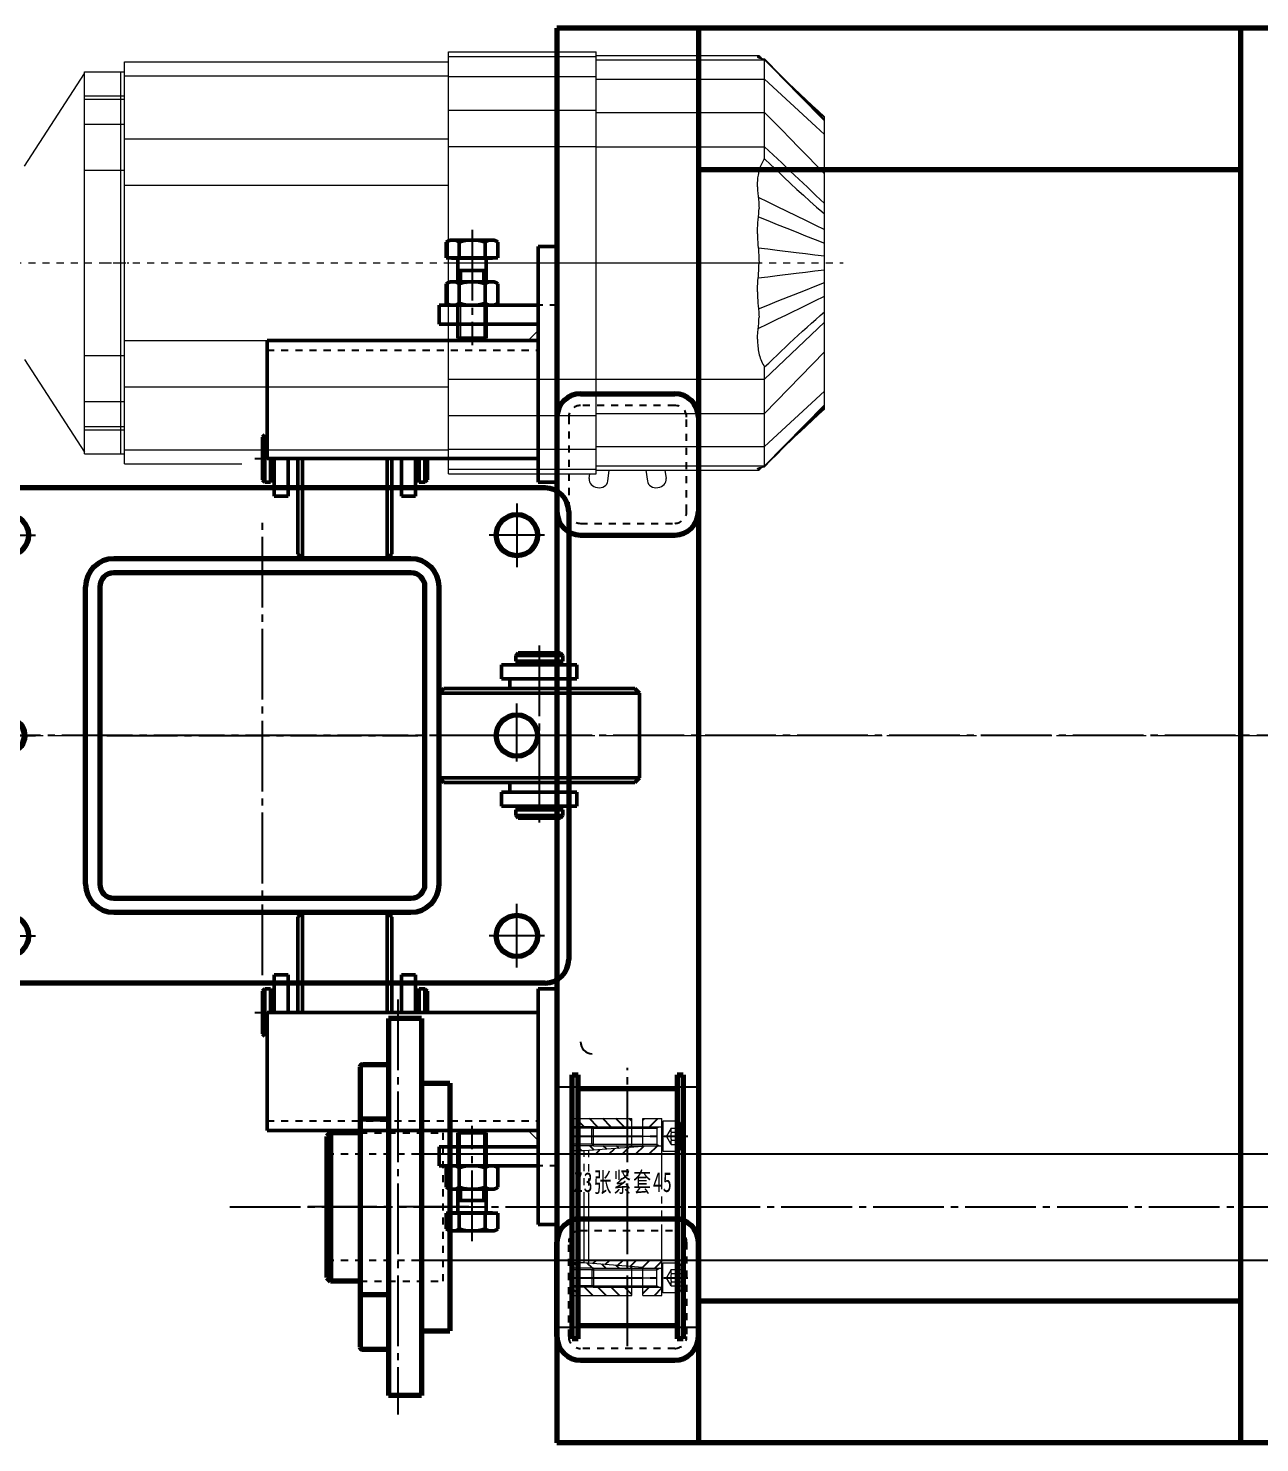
# Model space of a CAD drawing. Header units: millimetres. Extents: x 12881 to 26448, y 40 to 11902.
# Drawn here: x 16660 to 17182, y 7841 to 8441 of the extents above; entities that cross this region are included whole.
import ezdxf

# ---------------------------------------------------------------- set-up
doc = ezdxf.new("R2010")
doc.units = ezdxf.units.MM
for name, pattern in [('EB_DASH', [6, 3, -3]), ('EB_DASHDOT', [39, 30, -3, 3, -3]), ('EB_DASHDOTDOT', [45, 30, -3, 3, -3, 3, -3]), ('点画线', [18, 12, -2, 2, -2])]:
    doc.linetypes.add(name, pattern=pattern)
doc.layers.get('0').update_dxf_attribs({"lineweight": 35})
for name, color, linetype, lineweight in [('9双点划线层', 6, 'EB_DASHDOTDOT', 0), ('CAXA0', 7, 'Continuous', 70), ('CAXA1', 1, 'EB_DASHDOT', 25), ('CAXA2', 6, 'EB_DASH', 25), ('CAXA3', 7, 'Continuous', 25), ('CAXA4', 3, 'Continuous', 25), ('CAXA7', 30, 'EB_DASHDOTDOT', 25), ('中心线层', 1, '点画线', 18)]:
    doc.layers.add(name, color=color, linetype=linetype, lineweight=lineweight)
doc.styles.add('标准', font='', dxfattribs={"width": 0.667})
doc.styles.get('标准').set_extended_font_data('宋体')

# ---------------------------------------------------------------- blocks, each defined once
blk = doc.blocks.new('CAXBLOCK7046_1')
at = {"layer": '9双点划线层', "linetype": 'Continuous', "lineweight": 50}
for p, q in [((-6, 120), (10, 120)), ((-6, 120), (-6, 114)), ((0, 124), (1, 125)), ((0, 121.55), (0, 124)), ((0, 124), (11.5, 124)), ((0, 121.55), (10, 121.55)), ((0, 120.25), (10, 120.25)), ((0, 120.25), (0, 120)), ((0.55, 120.25), (0.55, 121.55)), ((1, 125), (11.5, 125)), ((20, 121.55), (10, 121.55)), ((20, 120.25), (10, 120.25)), ((26, 120), (10, 120)), ((11.5, 125), (19, 125)), ((11.5, 124), (20, 124)), ((19, 125), (20, 124)), ((19.45, 120.25), (19.45, 121.55)), ((20, 121.55), (20, 124)), ((20, 120.25), (20, 120)), ((26, 120), (26, 114)), ((-6, 114), (10, 114)), ((-2.5, 110), (-2.5, 114)), ((26, 114), (10, 114)), ((22.5, 110), (22.5, 114)), ((-32.5, 108), (-30.5, 110)), ((-32.5, 72), (-32.5, 108)), ((-32.5, 108), (10, 108)), ((10, 110), (-30.5, 110)), ((10, 110), (50.5, 110)), ((52.5, 108), (10, 108)), ((52.5, 108), (50.5, 110)), ((52.5, 72), (52.5, 108)), ((-30.5, 70), (-32.5, 72)), ((-32.5, 72), (10, 72)), ((52.5, 72), (10, 72)), ((50.5, 70), (52.5, 72)), ((10, 70), (-30.5, 70)), ((-6, 66), (10, 66)), ((-6, 60), (-6, 66)), ((-2.5, 70), (-2.5, 66)), ((10, 70), (50.5, 70)), ((26, 66), (10, 66)), ((22.5, 70), (22.5, 66)), ((26, 60), (26, 66)), ((-6, 60), (10, 60)), ((0, 59.75), (0, 60)), ((26, 60), (10, 60)), ((20, 59.75), (20, 60)), ((0, 59.75), (10, 59.75)), ((0, 58.45), (10, 58.45)), ((0, 58.45), (0, 56)), ((0, 56), (10, 56)), ((0, 56), (1, 55)), ((0.55, 59.75), (0.55, 58.45)), ((1, 55), (10, 55)), ((20, 59.75), (10, 59.75)), ((20, 58.45), (10, 58.45)), ((20, 56), (10, 56)), ((19, 55), (10, 55)), ((20, 56), (19, 55)), ((19.45, 59.75), (19.45, 58.45)), ((20, 58.45), (20, 56))]:
    blk.add_line(p, q, dxfattribs=at)
at = {"layer": 'CAXA1'}
blk.add_line((10, 128.16), (10, 51.25), dxfattribs=at)
blk = doc.blocks.new('CAXBLOCK7048_1')
at = {"layer": 'CAXA0'}
blk.add_circle((0, 0), 6.92, dxfattribs=at)
at = {"layer": 'CAXA1', "linetype": 'EB_DASHDOT', "lineweight": 25}
for p, q in [((0, -11), (0, 11)), ((-11, 0), (11, 0))]:
    blk.add_line(p, q, dxfattribs=at)
at = {"layer": 'CAXA3'}
blk.add_arc((0, 0), 8, 270, 190, dxfattribs=at)
blk = doc.blocks.new('CAXBLOCK7047_1')
at = {"layer": 'CAXA0'}
for p, q in [((120, 105), (-145, 105)), ((-145, -105), (-145, 105)), ((-135, 105), (-135, -105)), ((130, 95), (130, 30)), ((63, 75), (-63, 75)), ((63, 69), (-63, 69)), ((-75, -63), (-75, 63)), ((-69, 63), (-69, -63)), ((69, -63), (69, 63)), ((75, -63), (75, 63)), ((130, 30), (130, -30)), ((130, -30), (130, -95)), ((-63, -69), (63, -69)), ((-63, -75), (63, -75)), ((120, -105), (-145, -105))]:
    blk.add_line(p, q, dxfattribs=at)
for centre in [(-108, 85), (108, 85), (108, 0), (-108, -85), (108, -85)]:
    blk.add_circle(centre, 8.75, dxfattribs=at)
for centre, radius, start, end in [((120, 95), 10, 0, 90), ((-63, 63), 12, 90, 180), ((63, 63), 12, 0, 90), ((-63, 63), 6, 90, 180), ((63, 63), 6, 360, 90), ((-63, -63), 12, 180, 270), ((-63, -63), 6, 180, 270), ((63, -63), 12, 270, 360), ((63, -63), 6, 270, 0), ((120, -95), 10, 270, 0)]:
    blk.add_arc(centre, radius, start, end, dxfattribs=at)
at = {"layer": 'CAXA1'}
for p, q in [((-108, 98.39), (-108, 71.37)), ((108, 98.39), (108, 71.37)), ((-108, -8.53), (-108, 13.63)), ((108, -8.53), (108, 13.63)), ((-108, -98.39), (-108, -71.37)), ((108, -98.39), (108, -71.37))]:
    blk.add_line(p, q, dxfattribs=at)
at = {"layer": 'CAXA1', "linetype": 'EB_DASHDOT', "lineweight": 25}
for p, q in [((0, -101.72), (0, 91.53)), ((-119.75, 85), (-96.25, 85)), ((119.75, 85), (96.25, 85)), ((-145, 38.52), (-145, 74.52)), ((-108, -11), (-108, 11)), ((108, -11), (108, 11)), ((-119.75, 0), (-96.25, 0)), ((119.75, 0), (96.25, 0)), ((-66, 0), (66, 0)), ((-119.75, -85), (-96.25, -85)), ((119.75, -85), (96.25, -85))]:
    blk.add_line(p, q, dxfattribs=at)
at = {"layer": 'CAXA4'}
blk.add_blockref('CAXBLOCK7048_1', (-108, 0), dxfattribs=at)
blk = doc.blocks.new('CAXBLOCK7053_1')
at = {"layer": 'CAXA0'}
for p, q in [((10, 80), (-4, 80)), ((-4, 80), (-4, -80)), ((10, 80), (10, -80)), ((-15, 60.375), (-4, 60.375)), ((-16, 59.375), (-16, -59.375)), ((10, 52.5), (22, 52.5)), ((22, 52.5), (22, -52.5)), ((-4, 37.275), (-16, 37.275)), ((-28.625, 31.5), (-30.2, 29.925)), ((-16, 31.5), (-28.625, 31.5)), ((-28.625, 31.5), (-28.625, -31.5)), ((-30.2, 29.925), (-30.2, -29.925)), ((-30.2, -29.925), (-28.625, -31.5)), ((-16, -31.5), (-28.625, -31.5)), ((-4, -37.275), (-16, -37.275)), ((10, -52.5), (22, -52.5)), ((-15, -60.375), (-4, -60.375)), ((10, -80), (-4, -80))]:
    blk.add_line(p, q, dxfattribs=at)
for centre, start, end in [((-15, 59.375), 90, 180), ((-15, -59.375), 180, 270)]:
    blk.add_arc(centre, 1, start, end, dxfattribs=at)
at = {"layer": 'CAXA1'}
for p, q in [((0, 88), (0, -88)), ((30, 0), (-38.2, 0))]:
    blk.add_line(p, q, dxfattribs=at)
at = {"layer": 'CAXA2'}
for p, q in [((-16, 31.5), (19, 31.5)), ((19, 31.5), (19, -31.5)), ((-30.2, 22.5), (19, 22.5)), ((-30.2, -22.5), (19, -22.5)), ((-16, -31.5), (19, -31.5))]:
    blk.add_line(p, q, dxfattribs=at)
blk = doc.blocks.new('CAXBLOCK7056_1')
at = {"layer": 'CAXA0'}
for p, q in [((-23.5, -56), (-23.5, 56)), ((-23.5, 56), (-21, 56)), ((-21, -56), (-21, 56)), ((21, 56), (21, -56)), ((21, 56), (23.5, 56)), ((23.5, 56), (23.5, -56)), ((-21, 50.24), (21, 50.24)), ((-21, -50.25), (21, -50.25)), ((-21, -56), (-23.5, -56)), ((23.5, -56), (21, -56))]:
    blk.add_line(p, q, dxfattribs=at)
at = {"layer": 'CAXA1', "linetype": 'EB_DASHDOT', "lineweight": 25}
for p, q in [((0, -59), (0, 59)), ((-29.71, 50.93), (30.32, 50.93)), ((-46.36, 0), (51.3, 0)), ((-29.71, -50.93), (30.32, -50.93))]:
    blk.add_line(p, q, dxfattribs=at)
blk = doc.blocks.new('CAXBLOCK7055_1')
at = {"layer": 'CAXA0'}
blk.add_blockref('CAXBLOCK7056_1', (0, 59), dxfattribs=at)
blk = doc.blocks.new('CAXBLOCK7054_1')
at = {"layer": 'CAXA0'}
blk.add_blockref('CAXBLOCK7055_1', (-51.3, -59), dxfattribs=at)
blk = doc.blocks.new('CAXBLOCK7059_1')
at = {"layer": '9双点划线层'}
for p, q in [((0, 6.36), (0, -6.37)), ((6.37, 6.36), (0, 6.36)), ((-33, 0), (10.64, 0)), ((-30, 3.4), (-29.4, 4)), ((-30, -3.4), (-30, 3.4)), ((-30, 3.4), (-2.5, 3.4)), ((-29.4, -4), (-29.4, 4)), ((-29.4, 4), (0, 4)), ((-2.5, 3.4), (-1.46, 4)), ((-2.5, 4), (-2.5, -4)), ((3.64, 3.46), (1.64, 0)), ((3.64, 3.46), (7.64, 3.46)), ((3.64, 1.73), (7.64, 1.73)), ((7.64, -5.09), (7.64, 5.09)), ((-30, -3.4), (-29.4, -4)), ((-30, -3.4), (-2.5, -3.4)), ((-29.4, -4), (0, -4)), ((-2.5, -3.4), (-1.46, -4)), ((3.64, -3.46), (1.64, 0)), ((3.64, -1.73), (7.64, -1.73)), ((3.64, -3.46), (7.64, -3.46)), ((0, -6.37), (6.37, -6.37))]:
    blk.add_line(p, q, dxfattribs=at)
for centre, radius, start, end in [((6.37, 5.09), 1.27, 0, 90), ((10.22, 0), 6.8, 165.25287, 194.74713), ((5.37, 2.6), 1.94, 153.43495, 206.56505), ((5.37, -2.6), 1.94, 153.43495, 206.56505), ((6.37, -5.09), 1.27, 270, 0)]:
    blk.add_arc(centre, radius, start, end, dxfattribs=at)
blk = doc.blocks.new('CAXBLOCK7060_1')
at = {"layer": '9双点划线层'}
for p, q in [((0, -6.36), (0, 6.36)), ((0, 6.36), (6.37, 6.36)), ((-33, 0), (10.64, 0)), ((-30, 3.4), (-29.4, 4)), ((-30, 3.4), (-30, -3.4)), ((-30, 3.4), (-2.5, 3.4)), ((-29.4, 4), (-29.4, -4)), ((-29.4, 4), (0, 4)), ((-2.5, 3.4), (-1.46, 4)), ((-2.5, -4), (-2.5, 4)), ((3.64, 3.46), (1.64, 0)), ((3.64, -3.46), (1.64, 0)), ((3.64, 3.46), (7.64, 3.46)), ((3.64, 1.73), (7.64, 1.73)), ((7.64, 5.09), (7.64, -5.09)), ((-30, -3.4), (-29.4, -4)), ((-30, -3.4), (-2.5, -3.4)), ((-29.4, -4), (0, -4)), ((-2.5, -3.4), (-1.46, -4)), ((3.64, -1.73), (7.64, -1.73)), ((3.64, -3.46), (7.64, -3.46)), ((6.37, -6.36), (0, -6.36))]:
    blk.add_line(p, q, dxfattribs=at)
for centre, radius, start, end in [((6.37, 5.09), 1.27, 0, 90), ((10.22, 0), 6.8, 165.25287, 194.74713), ((5.37, 2.6), 1.94, 153.43495, 206.56505), ((5.37, -2.6), 1.94, 153.43495, 206.56505), ((6.37, -5.09), 1.27, 270, 360)]:
    blk.add_arc(centre, radius, start, end, dxfattribs=at)
blk = doc.blocks.new('CAXBLOCK7061_1')
at = {"color": 0, "linetype": 'Continuous', "lineweight": 25}
for p, q in [((475467.36, 45098.99), (475463.86, 45102.49)), ((475473.02, 45098.99), (475469.52, 45102.49)), ((475478.68, 45098.99), (475475.18, 45102.49)), ((475484.33, 45098.99), (475480.83, 45102.49)), ((475487.58, 45101.4), (475486.49, 45102.49)), ((475466.3, 45088.74), (475464.05, 45090.99)), ((475471.63, 45089.07), (475469.71, 45090.99)), ((475476.89, 45089.46), (475475.36, 45090.99)), ((475482.15, 45089.86), (475481.02, 45090.99)), ((475487.41, 45090.25), (475486.68, 45090.99)), ((475465.14, 45038.99), (475462.89, 45041.24)), ((475470.8, 45038.99), (475468.65, 45041.14)), ((475476.45, 45038.99), (475474.77, 45040.68)), ((475482.11, 45038.99), (475480.88, 45040.22)), ((475487.58, 45039.17), (475487, 45039.76)), ((475465.32, 45027.49), (475462.28, 45030.53)), ((475470.98, 45027.49), (475467.48, 45030.99)), ((475476.64, 45027.49), (475473.14, 45030.99)), ((475482.3, 45027.49), (475478.8, 45030.99)), ((475487.58, 45027.86), (475484.45, 45030.99))]:
    blk.add_line(p, q, dxfattribs=at)
blk = doc.blocks.new('CAXBLOCK7062_1')
at = {"color": 0, "linetype": 'Continuous', "lineweight": 25}
for p, q in [((475492.28, 45101.84), (475492.93, 45102.49)), ((475495.09, 45098.99), (475498.59, 45102.49)), ((475483.59, 45087.49), (475486.27, 45090.17)), ((475489.25, 45087.49), (475492.75, 45090.99)), ((475494.9, 45087.49), (475498.4, 45090.99)), ((475472.28, 45087.49), (475474.03, 45089.25)), ((475477.93, 45087.49), (475480.15, 45089.71)), ((475471, 45040.96), (475472.53, 45042.49)), ((475476.26, 45040.57), (475478.19, 45042.49)), ((475481.52, 45040.17), (475483.84, 45042.49)), ((475486.79, 45039.78), (475489.5, 45042.49)), ((475492.05, 45039.38), (475495.16, 45042.49)), ((475497.32, 45038.99), (475500.28, 45041.96)), ((475492.28, 45028.3), (475494.97, 45030.99)), ((475497.13, 45027.49), (475500.28, 45030.65))]:
    blk.add_line(p, q, dxfattribs=at)
blk = doc.blocks.new('CAXBLOCK7063_1')
at = {"layer": 'CAXA4', "linetype": 'Continuous', "lineweight": 25, "insert": (31.95, 5.27), "char_height": 8.3956, "width": 136.0435, "attachment_point": 1, "line_spacing_factor": 1.15057, "style": '标准'}
blk.add_mtext('\\T1.1;Z3张紧套45', dxfattribs=at)
blk = doc.blocks.new('CAXBLOCK7058_1')
at = {"layer": '9双点划线层'}
for p, q in [((-16.5, 35.5), (8.8, 35.5)), ((-16.5, -39.5), (-16.5, 35.5)), ((-16.5, -39), (-16.5, 35)), ((-7.54, 32), (-16.5, 32)), ((-7.54, 31.4), (-16.5, 31.4)), ((8.8, 23.28), (8.8, 35.5)), ((13.5, 23.63), (13.5, 35.5)), ((13.5, 35.5), (21.5, 35.5)), ((21.5, -39.5), (21.5, 35.5)), ((-7.54, 24.6), (-16.5, 24.6)), ((-7.54, 24), (-16.5, 24)), ((-11.5, 21.75), (-16.5, 21.75)), ((13.5, 23.63), (-11.5, 21.75)), ((-11.5, -25.75), (-11.5, 21.75)), ((-9.5, -25.9), (-9.5, 21.9)), ((-9.5, 20.5), (21.5, 20.5)), ((-11.5, -25.75), (-16.5, -25.75)), ((-7.54, -28), (-16.5, -28)), ((-7.54, -28.6), (-16.5, -28.6)), ((13.5, -27.63), (-11.5, -25.75)), ((-9.5, -24.5), (21.5, -24.5)), ((8.8, -39.5), (8.8, -27.28)), ((13.5, -39.5), (13.5, -27.63)), ((-7.54, -35.4), (-16.5, -35.4)), ((-7.54, -36), (-16.5, -36)), ((-16.5, -39.5), (8.8, -39.5)), ((13.5, -39.5), (21.5, -39.5))]:
    blk.add_line(p, q, dxfattribs=at)
at = {"layer": '9双点划线层', "linetype": 'EB_DASHDOT', "lineweight": 25}
for p, q in [((-16.5, 28), (32.5, 28)), ((-25.58, -2), (27.3, -2)), ((-16.5, -32), (32.5, -32))]:
    blk.add_line(p, q, dxfattribs=at)
at = {"layer": '9双点划线层', "linetype": 'Continuous', "lineweight": 25}
for name in ['CAXBLOCK7061_1', 'CAXBLOCK7062_1']:
    blk.add_blockref(name, (-475478.78, -45066.99), dxfattribs=at)
at = {"layer": '9双点划线层'}
for name, p in [('CAXBLOCK7059_1', (21.86, 28)), ('CAXBLOCK7060_1', (21.86, -32))]:
    blk.add_blockref(name, p, dxfattribs=at)
at = {"layer": 'CAXA3'}
blk.add_blockref('CAXBLOCK7063_1', (-47.82, 7.48), dxfattribs=at)
blk = doc.blocks.new('CAXBLOCK7057_1')
at = {"layer": '9双点划线层'}
blk.add_blockref('CAXBLOCK7058_1', (16.5, 2), dxfattribs=at)
blk = doc.blocks.new('CAXBLOCK7052_1')
at = {"layer": 'CAXA1', "linetype": 'EB_DASHDOT', "lineweight": 25}
blk.add_line((-1077.5, 0), (421.3, 0), dxfattribs=at)
at = {"layer": 'CAXA3'}
for p, q in [((-996.36, 22.5), (362.15, 22.5)), ((-996.36, -22.5), (362.15, -22.5))]:
    blk.add_line(p, q, dxfattribs=at)
for name, p in [('CAXBLOCK7053_1', (-1006.16, 0)), ('CAXBLOCK7054_1', (-857.4, 0)), ('CAXBLOCK7057_1', (-932.2, 0))]:
    blk.add_blockref(name, p, dxfattribs=at)
blk = doc.blocks.new('CAXBLOCK7051_1')
at = {"layer": 'CAXA3'}
blk.add_blockref('CAXBLOCK7052_1', (265.6, -11.72), dxfattribs=at)
blk = doc.blocks.new('CAXBLOCK7076_1')
at = {"layer": 'CAXA0'}
for p, q in [((-64.33, 10.84), (-24.33, 10.84)), ((-74.33, -39.16), (-74.33, 0.84)), ((-14.33, -39.16), (-14.33, 0.84)), ((-64.33, -49.16), (-24.33, -49.16))]:
    blk.add_line(p, q, dxfattribs=at)
for centre, start, end in [((-64.33, 0.84), 90, 180), ((-24.33, 0.84), 0, 90), ((-64.33, -39.16), 180, 270), ((-24.33, -39.16), 270, 360)]:
    blk.add_arc(centre, 10, start, end, dxfattribs=at)
at = {"layer": 'CAXA2'}
for p, q in [((-69.33, -39.16), (-69.33, 0.84)), ((-64.33, 5.84), (-24.33, 5.84)), ((-19.33, 0.84), (-19.33, -39.16)), ((-24.33, -44.16), (-64.33, -44.16))]:
    blk.add_line(p, q, dxfattribs=at)
for centre, start, end in [((-64.33, 0.84), 90, 180), ((-24.33, 0.84), 0, 90), ((-64.33, -39.16), 180, 270), ((-24.33, -39.16), 270, 0)]:
    blk.add_arc(centre, 5, start, end, dxfattribs=at)
blk = doc.blocks.new('CAXBLOCK7077_1')
at = {"layer": 'CAXA0'}
for p, q in [((-64.33, 49.16), (-24.33, 49.16)), ((-74.33, 39.16), (-74.33, -0.84)), ((-14.33, 39.16), (-14.33, -0.84)), ((-64.33, -10.84), (-24.33, -10.84))]:
    blk.add_line(p, q, dxfattribs=at)
for centre, start, end in [((-64.33, 39.16), 90, 180), ((-24.33, 39.16), 0, 90), ((-64.33, -0.84), 180, 270), ((-24.33, -0.84), 270, 360)]:
    blk.add_arc(centre, 10, start, end, dxfattribs=at)
at = {"layer": 'CAXA2'}
for p, q in [((-24.33, 44.16), (-64.33, 44.16)), ((-69.33, 39.16), (-69.33, -0.84)), ((-19.33, -0.84), (-19.33, 39.16)), ((-64.33, -5.84), (-24.33, -5.84))]:
    blk.add_line(p, q, dxfattribs=at)
for centre, start, end in [((-64.33, 39.16), 90, 180), ((-24.33, 39.16), 0, 90), ((-64.33, -0.84), 180, 270), ((-24.33, -0.84), 270, 0)]:
    blk.add_arc(centre, 5, start, end, dxfattribs=at)
blk = doc.blocks.new('CAXBLOCK7078_1')
at = {"layer": '9双点划线层', "linetype": 'Continuous', "lineweight": 50}
for p, q in [((-45.49, 102.65), (-46.97, 101.79)), ((-26.51, 102.65), (-45.49, 102.65)), ((-26.51, 102.65), (-25.03, 101.79)), ((-46.97, 101.79), (-46.97, 95.15)), ((-41.48, 101.79), (-41.48, 95.15)), ((-30.52, 101.79), (-30.52, 95.15)), ((-25.03, 101.79), (-25.03, 95.15)), ((-8, 100), (-8, 0)), ((0, 100), (-8, 100)), ((0, 0), (0, 100)), ((0, 100), (0, 0)), ((-25.03, 95.15), (-46.97, 95.15)), ((-44.85, 95.15), (-44.7, 95)), ((-44.7, 95), (-27.3, 95)), ((-42.02, 91.29), (-42.02, 84.65)), ((-42, 94.4), (-42, 85)), ((-30, 94.4), (-30, 85)), ((-27.15, 95.15), (-27.3, 95)), ((-45.49, 85), (-46.97, 84.14)), ((-46.97, 84.14), (-46.97, 75.86)), ((-26.51, 85), (-45.49, 85)), ((-42, 89.75), (-30, 89.75)), ((-41.48, 84.14), (-41.48, 75.86)), ((-40.93, 89.75), (-40.93, 85)), ((-38.65, 84.65), (-38.8, 84.5)), ((-31.07, 89.75), (-31.07, 85)), ((-30.52, 84.14), (-30.52, 75.86)), ((-26.51, 85), (-25.03, 84.14)), ((-25.03, 84.14), (-25.03, 75.86)), ((0, 80), (0, 0)), ((-8, 75), (-50, 75)), ((-50, 75), (-50, 67)), ((-45.49, 75), (-46.97, 75.86)), ((-26.51, 75), (-45.49, 75)), ((-42, 75), (-42, 61.07)), ((-30, 75), (-30, 61.07)), ((-26.51, 75), (-25.03, 75.86)), ((-8, 67), (-50, 67)), ((-123, 60), (-8, 60)), ((-123, 60), (-123, 10)), ((-42, 61.07), (-40.93, 60)), ((-42, 61.07), (-30, 61.07)), ((-40.93, 60), (-31.07, 60)), ((-30, 61.07), (-31.07, 60)), ((-125, 19), (-124, 20)), ((-125, 11.5), (-125, 19)), ((-124, 11.5), (-124, 20)), ((-125, 1), (-125, 11.5)), ((-124, 0), (-124, 11.5)), ((-123, 10), (-8, 10)), ((-121.55, 0), (-121.55, 10)), ((-120.25, 0), (-120.25, 10)), ((-120, -6), (-120, 10)), ((-114, -6), (-114, 10)), ((-110, 10), (-110, -30.5)), ((-108, -32.5), (-108, 10)), ((-72, -32.5), (-72, 10)), ((-70, 10), (-70, -30.5)), ((-66, -6), (-66, 10)), ((-60, -6), (-60, 10)), ((-59.75, 0), (-59.75, 10)), ((-58.45, 0), (-58.45, 10)), ((-56, 0), (-56, 10)), ((-55, 1), (-55, 10)), ((-124, 0), (-125, 1)), ((-121.55, 0), (-124, 0)), ((-120.25, 0.55), (-121.55, 0.55)), ((-120.25, 0), (-120, 0)), ((-59.75, 0), (-60, 0)), ((-59.75, 0.55), (-58.45, 0.55)), ((-58.45, 0), (-56, 0)), ((-56, 0), (-55, 1)), ((0, 0), (-8, 0)), ((-120, -6), (-114, -6)), ((-110, -2.5), (-114, -2.5)), ((-70, -2.5), (-66, -2.5)), ((-60, -6), (-66, -6)), ((-108, -32.5), (-110, -30.5)), ((-72, -32.5), (-108, -32.5)), ((-70, -30.5), (-72, -32.5))]:
    blk.add_line(p, q, dxfattribs=at)
at = {"layer": '9双点划线层', "color": 7, "linetype": 'Continuous', "lineweight": 0}
for p, q in [((-40.93, 75), (-40.93, 60)), ((-31.07, 75), (-31.07, 60))]:
    blk.add_line(p, q, dxfattribs=at)
at = {"layer": '9双点划线层', "color": 1, "linetype": 'Continuous', "lineweight": 0}
blk.add_line((-12.24, 60), (-8, 64.24), dxfattribs=at)
at = {"layer": '9双点划线层', "linetype": 'Continuous', "lineweight": 50}
for centre, radius, start, end in [((-44.23, 97.83), 4.82, 55.33011, 124.66989), ((-36, 84.65), 18, 72.25912, 107.74088), ((-27.77, 97.83), 4.82, 55.33011, 124.66989), ((-42.6, 94.4), 0.6, 0, 90), ((-29.4, 94.4), 0.6, 90, 180), ((-44.23, 80.18), 4.82, 55.33011, 124.66989), ((-36, 67), 18, 72.25913, 107.74088), ((-27.77, 80.18), 4.82, 55.33011, 124.66989), ((-44.23, 79.82), 4.82, 235.33011, 304.66989), ((-36, 93), 18, 252.25912, 287.74088), ((-27.77, 79.82), 4.82, 235.33011, 304.66989)]:
    blk.add_arc(centre, radius, start, end, dxfattribs=at)
at = {"layer": 'CAXA1', "linetype": 'EB_DASHDOT', "lineweight": 25}
blk.add_line((-36, 106.98), (-36, 58.07), dxfattribs=at)
at = {"layer": 'CAXA1'}
blk.add_line((-128.16, 10), (-51.25, 10), dxfattribs=at)
at = {"layer": 'CAXA2'}
for p, q in [((0, 75), (-8, 75)), ((-123, 56), (-8, 56))]:
    blk.add_line(p, q, dxfattribs=at)
blk = doc.blocks.new('CAXBLOCK7079_1')
at = {"layer": '9双点划线层', "linetype": 'Continuous', "lineweight": 50}
for p, q in [((-108, 32.5), (-110, 30.5)), ((-110, -10), (-110, 30.5)), ((-72, 32.5), (-108, 32.5)), ((-108, 32.5), (-108, -10)), ((-70, 30.5), (-72, 32.5)), ((-72, 32.5), (-72, -10)), ((-70, -10), (-70, 30.5)), ((-120, 6), (-120, -10)), ((-120, 6), (-114, 6)), ((-114, 6), (-114, -10)), ((-110, 2.5), (-114, 2.5)), ((-70, 2.5), (-66, 2.5)), ((-66, 6), (-66, -10)), ((-60, 6), (-66, 6)), ((-60, 6), (-60, -10)), ((-8, -100), (-8, 0)), ((0, 0), (-8, 0)), ((0, 0), (0, -100)), ((0, -100), (0, 0)), ((0, -80), (0, 0)), ((-124, 0), (-125, -1)), ((-125, -1), (-125, -11.5)), ((-121.55, 0), (-124, 0)), ((-124, 0), (-124, -11.5)), ((-121.55, 0), (-121.55, -10)), ((-120.25, -0.55), (-121.55, -0.55)), ((-120.25, 0), (-120.25, -10)), ((-120.25, 0), (-120, 0)), ((-59.75, 0), (-60, 0)), ((-59.75, 0), (-59.75, -10)), ((-59.75, -0.55), (-58.45, -0.55)), ((-58.45, 0), (-58.45, -10)), ((-58.45, 0), (-56, 0)), ((-56, 0), (-56, -10)), ((-56, 0), (-55, -1)), ((-55, -1), (-55, -10)), ((-125, -11.5), (-125, -19)), ((-124, -11.5), (-124, -20)), ((-123, -60), (-123, -10)), ((-123, -10), (-8, -10)), ((-125, -19), (-124, -20)), ((-123, -60), (-8, -60)), ((-42, -61.07), (-40.93, -60)), ((-42, -75), (-42, -61.07)), ((-42, -61.07), (-30, -61.07)), ((-40.93, -60), (-31.07, -60)), ((-30, -61.07), (-31.07, -60)), ((-30, -75), (-30, -61.07)), ((-8, -67), (-50, -67)), ((-50, -75), (-50, -67)), ((-8, -75), (-50, -75)), ((-45.49, -75), (-46.97, -75.86)), ((-46.97, -84.14), (-46.97, -75.86)), ((-26.51, -75), (-45.49, -75)), ((-41.48, -84.14), (-41.48, -75.86)), ((-30.52, -84.14), (-30.52, -75.86)), ((-26.51, -75), (-25.03, -75.86)), ((-25.03, -84.14), (-25.03, -75.86)), ((-45.49, -85), (-46.97, -84.14)), ((-26.51, -85), (-45.49, -85)), ((-42.02, -91.29), (-42.02, -84.65)), ((-42, -94.4), (-42, -85)), ((-42, -89.75), (-30, -89.75)), ((-40.93, -89.75), (-40.93, -85)), ((-38.65, -84.65), (-38.8, -84.5)), ((-31.07, -89.75), (-31.07, -85)), ((-30, -94.4), (-30, -85)), ((-26.51, -85), (-25.03, -84.14)), ((-46.97, -101.79), (-46.97, -95.15)), ((-25.03, -95.15), (-46.97, -95.15)), ((-44.85, -95.15), (-44.7, -95)), ((-44.7, -95), (-27.3, -95)), ((-41.48, -101.79), (-41.48, -95.15)), ((-30.52, -101.79), (-30.52, -95.15)), ((-27.15, -95.15), (-27.3, -95)), ((-25.03, -101.79), (-25.03, -95.15)), ((-45.49, -102.65), (-46.97, -101.79)), ((-26.51, -102.65), (-25.03, -101.79)), ((0, -100), (-8, -100)), ((-26.51, -102.65), (-45.49, -102.65))]:
    blk.add_line(p, q, dxfattribs=at)
at = {"layer": '9双点划线层', "color": 7, "linetype": 'Continuous', "lineweight": 0}
for p, q in [((-40.93, -75), (-40.93, -60)), ((-31.07, -75), (-31.07, -60))]:
    blk.add_line(p, q, dxfattribs=at)
at = {"layer": '9双点划线层', "color": 1, "linetype": 'Continuous', "lineweight": 0}
blk.add_line((-12.24, -60), (-8, -64.24), dxfattribs=at)
at = {"layer": '9双点划线层', "linetype": 'Continuous', "lineweight": 50}
for centre, radius, start, end in [((-44.23, -79.82), 4.82, 55.33011, 124.66989), ((-36, -93), 18, 72.25912, 107.74088), ((-27.77, -79.82), 4.82, 55.33011, 124.66989), ((-44.23, -80.18), 4.82, 235.33011, 304.66989), ((-36, -67), 18, 252.25912, 287.74087), ((-27.77, -80.18), 4.82, 235.33011, 304.66989), ((-42.6, -94.4), 0.6, 270, 0), ((-29.4, -94.4), 0.6, 180, 270), ((-44.23, -97.83), 4.82, 235.33011, 304.66989), ((-36, -84.65), 18, 252.25912, 287.74088), ((-27.77, -97.83), 4.82, 235.33011, 304.66989)]:
    blk.add_arc(centre, radius, start, end, dxfattribs=at)
at = {"layer": 'CAXA1'}
blk.add_line((-128.16, -10), (-51.25, -10), dxfattribs=at)
at = {"layer": 'CAXA1', "linetype": 'EB_DASHDOT', "lineweight": 25}
blk.add_line((-36, -106.98), (-36, -58.07), dxfattribs=at)
at = {"layer": 'CAXA2'}
for p, q in [((-123, -56), (-8, -56)), ((0, -75), (-8, -75))]:
    blk.add_line(p, q, dxfattribs=at)
blk = doc.blocks.new('CAXBLOCK7084_1')
at = {"color": 1, "linetype": 'EB_DASH', "lineweight": 0}
for p, q in [((19.7, 180.5), (92.3, 180.5)), ((82.05, 180.5), (234.95, 180.5)), ((220.025, 180.5), (395.475, 180.5))]:
    blk.add_line(p, q, dxfattribs=at)
at = {"layer": '9双点划线层', "color": 7, "linetype": 'Continuous', "lineweight": 0}
for p, q in [((90.5, 95.25), (90.5, 265.75)), ((90.5, 265.75), (228, 265.75)), ((228, 91), (228, 270)), ((228, 270), (290.600006, 270)), ((228, 268.054565), (290.600006, 268.054565)), ((290.600006, 91), (290.600006, 270)), ((290.600006, 268.5), (359.635864, 268.5)), ((290.600006, 266.56041), (362.100006, 266.56041)), ((359.100647, 267.826035), (359.124908, 267.881516)), ((359.100647, 267.826035), (359.111359, 267.768036)), ((359.102081, 268.430267), (359.127228, 268.445709)), ((359.106415, 268.41188), (359.129364, 268.397308)), ((359.111359, 267.768036), (359.158051, 267.707718)), ((359.124908, 267.881516), (359.181915, 267.933563)), ((359.127228, 268.445709), (359.173431, 268.457809)), ((359.129364, 268.397308), (359.164825, 268.383163)), ((359.158051, 267.707718), (359.241547, 267.645355)), ((359.164825, 268.383163), (359.208405, 268.369812)), ((359.173431, 268.457809), (359.231415, 268.46698)), ((359.181915, 267.933563), (359.257843, 267.976685)), ((359.208405, 268.369812), (359.255768, 268.357605)), ((359.231415, 268.46698), (359.291779, 268.473602)), ((359.241547, 267.645355), (359.362885, 267.581009)), ((359.255768, 268.357605), (359.30249, 268.346909)), ((359.257843, 267.976685), (359.342255, 268.012299)), ((359.291779, 268.473602), (359.345215, 268.478119)), ((359.30249, 268.346909), (359.344177, 268.338043)), ((359.341858, 268.012283), (359.409729, 268.038727)), ((359.341888, 268.012283), (359.457153, 267.903503)), ((359.344086, 268.338043), (359.386871, 268.328888)), ((359.345093, 268.478119), (359.400696, 268.482391)), ((359.345154, 268.478104), (359.381836, 268.443527)), ((359.362885, 267.581009), (359.523132, 267.514832)), ((359.381836, 268.443527), (359.418549, 268.408951)), ((359.386871, 268.328888), (359.435486, 268.317184)), ((359.400696, 268.482391), (359.46405, 268.487183)), ((359.409729, 268.038727), (359.486511, 268.072556)), ((359.418549, 268.408951), (359.455261, 268.37439)), ((359.435486, 268.317184), (359.485992, 268.302811)), ((359.455261, 268.37439), (359.491943, 268.339813)), ((359.457153, 267.903503), (359.572418, 267.794739)), ((359.46405, 268.487183), (359.527191, 268.491913)), ((359.485992, 268.302811), (359.534424, 268.285614)), ((359.486511, 268.072556), (359.558289, 268.111984)), ((359.491943, 268.339813), (359.528656, 268.305237)), ((359.523132, 267.514832), (359.723175, 267.447021)), ((359.527191, 268.491913), (359.582184, 268.496017)), ((359.528656, 268.305237), (359.565369, 268.27066)), ((359.534424, 268.285614), (359.576874, 268.265472)), ((359.558289, 268.111984), (359.611145, 268.155258)), ((359.572418, 267.794739), (359.687653, 267.685959)), ((359.576874, 268.265472), (359.609436, 268.242233)), ((359.582184, 268.496017), (359.621033, 268.498901)), ((359.609436, 268.242233), (359.631134, 268.200607)), ((359.609833, 268.241653), (359.793579, 268.069855)), ((359.611145, 268.155258), (359.631134, 268.200607)), ((359.635834, 268.5), (359.878418, 268.273651)), ((359.687653, 267.685959), (359.802917, 267.577194)), ((359.723175, 267.447021), (359.960999, 267.378693)), ((359.793579, 268.069855), (359.977417, 267.897964)), ((359.802917, 267.577194), (359.918152, 267.468414)), ((359.878418, 268.273651), (360.121216, 268.047104)), ((359.918152, 267.468414), (360.033417, 267.35965)), ((359.960999, 267.378693), (360.234497, 267.310654)), ((359.977417, 267.897964), (360.161377, 267.725998)), ((360.121216, 268.047104), (360.364166, 267.820404)), ((360.161377, 267.725998), (360.345367, 267.55397)), ((360.234497, 267.310654), (360.542572, 267.24324)), ((360.345367, 267.55397), (360.529449, 267.381866)), ((360.364166, 267.820404), (360.607239, 267.593597)), ((360.529449, 267.381866), (360.713562, 267.209732)), ((360.542572, 267.24324), (360.884216, 267.176849)), ((360.607239, 267.593597), (360.850403, 267.366699)), ((360.850403, 267.366699), (361.093628, 267.139755)), ((360.884216, 267.176849), (361.258362, 267.111816)), ((361.258362, 267.111816), (361.663971, 267.048492)), ((361.663971, 267.048492), (362.100006, 266.987274)), ((362.100006, 266.987289), (364.339661, 264.724731)), ((362.100006, 224.678253), (362.100006, 266.987289)), ((362.100006, 266.56041), (365.728577, 262.879898)), ((364.339661, 264.724731), (366.768005, 262.272141)), ((48, 221.5), (73.5, 260.75)), ((73.5, 99.5), (73.5, 261.5)), ((73.5, 261.5), (90.5, 261.5)), ((89, 99.5), (89, 261.5)), ((90.5, 259.832626), (228, 259.832626)), ((228, 259.598404), (290.600006, 259.598404)), ((290.600006, 258.438034), (362.100006, 258.438034)), ((362.100006, 258.438034), (383.871429, 238.285904)), ((365.728577, 262.879898), (376.614288, 251.838409)), ((366.768005, 262.272141), (369.332581, 259.682449)), ((369.332581, 259.682449), (371.980957, 257.00856)), ((371.980957, 257.00856), (374.660583, 254.303421)), ((372.204315, 256.772385), (374.71994, 254.425049)), ((374.660583, 254.303421), (377.319031, 251.619934)), ((374.71994, 254.425049), (377.248932, 252.065247)), ((376.482178, 252.470078), (378.301208, 250.769981)), ((377.248932, 252.065247), (379.791351, 249.692924)), ((73.5, 251.291931), (90.5, 251.291931)), ((73.5, 249.931107), (90.5, 249.931107)), ((376.614288, 251.838409), (380.242859, 248.157906)), ((377.319031, 251.619934), (379.903839, 249.011002)), ((378.301208, 250.769981), (380.127563, 249.063049)), ((379.791351, 249.692924), (382.34729, 247.307991)), ((379.903839, 249.011002), (382.365509, 246.526512)), ((380.127563, 249.063049), (381.960175, 247.350304)), ((380.242859, 248.157906), (383.871429, 244.477409)), ((381.960175, 247.350304), (383.799042, 245.631744)), ((382.34729, 247.307991), (384.916809, 244.91037)), ((382.365509, 246.526512), (384.783783, 244.085487)), ((228, 245.295868), (290.600006, 245.295868)), ((290.600006, 244.345322), (362.100006, 244.345322)), ((362.100006, 244.345322), (365.728577, 240.623611)), ((365.728577, 240.623611), (369.357147, 236.901901)), ((383.799042, 245.631744), (385.645538, 243.906067)), ((383.871429, 244.477409), (387.5, 240.796913)), ((384.783783, 244.085487), (387.5, 241.342598)), ((384.916809, 244.91037), (387.5, 242.5)), ((385.645538, 243.906067), (387.5, 242.172958)), ((385.917786, 242.930336), (386.181488, 242.681458)), ((386.181488, 242.681458), (386.44519, 242.432571)), ((386.44519, 242.432571), (386.708893, 242.183693)), ((386.708893, 242.183693), (386.972595, 241.934814)), ((386.972595, 241.934814), (387.236298, 241.685936)), ((387.236298, 241.685936), (387.5, 241.437057)), ((387.5, 242.173027), (387.5, 242.5)), ((387.5, 118.827045), (387.5, 242.172951)), ((73.5, 239.324501), (90.5, 239.324501)), ((369.357147, 236.901901), (372.985718, 233.180199)), ((383.871429, 238.285904), (387.5, 234.927208)), ((90.5, 233.088661), (228, 233.088661)), ((228, 229.801689), (290.600006, 229.801689)), ((290.600006, 229.780792), (362.100006, 229.780792)), ((362.100006, 229.780792), (365.728577, 226.337891)), ((372.985718, 233.180199), (376.614288, 229.458488)), ((376.614288, 229.458488), (380.242859, 225.736786)), ((360.636292, 221.946983), (360.880066, 222.517906)), ((360.880066, 222.517906), (361.147491, 223.079498)), ((361.147491, 223.079498), (361.439362, 223.628761)), ((361.439362, 223.628761), (361.756561, 224.162697)), ((361.756561, 224.162697), (362.099915, 224.678307)), ((362.100006, 224.678253), (364.779144, 222.105217)), ((364.779144, 222.105217), (367.53418, 219.474403)), ((365.728577, 226.337891), (369.357147, 222.894981)), ((369.357147, 222.894981), (372.985718, 219.45208)), ((380.242859, 225.736786), (387.5, 218.293365)), ((73.5, 219.863716), (90.5, 219.863716)), ((359.234894, 215.873688), (359.301514, 216.495064)), ((359.301514, 216.495064), (359.382813, 217.116837)), ((359.382813, 217.116837), (359.479431, 217.737686)), ((359.479431, 217.737686), (359.59201, 218.356277)), ((359.59201, 218.356277), (359.7211, 218.971283)), ((359.7211, 218.971283), (359.86734, 219.58139)), ((359.86734, 219.58139), (360.031311, 220.185257)), ((360.031311, 220.185257), (360.213684, 220.78157)), ((360.213684, 220.78157), (360.415039, 221.368996)), ((360.415039, 221.368996), (360.636292, 221.946983)), ((367.53418, 219.474403), (370.324982, 216.827705)), ((370.324982, 216.827705), (373.11142, 214.207016)), ((372.985718, 219.45208), (380.242859, 212.566261)), ((90.5, 213.452171), (228, 213.452171)), ((359.100677, 212.763855), (359.1026, 213.387131)), ((359.100677, 212.763855), (359.110474, 212.141136)), ((359.1026, 213.387131), (359.116638, 214.010307)), ((359.110474, 212.141136), (359.131622, 211.519531)), ((359.116638, 214.010307), (359.143097, 214.632729)), ((359.131622, 211.519531), (359.163849, 210.898376)), ((359.143097, 214.632729), (359.182373, 215.253738)), ((359.163849, 210.898376), (359.20694, 210.277809)), ((359.182373, 215.253738), (359.234894, 215.873688)), ((359.20694, 210.277809), (359.26062, 209.658279)), ((373.11142, 214.207016), (375.853455, 211.654236)), ((375.853455, 211.654236), (378.573822, 209.15358)), ((380.242859, 212.566261), (383.871429, 209.12336)), ((359.26062, 209.658279), (359.324646, 209.03978)), ((359.324646, 209.03978), (359.406525, 208.364288)), ((359.406311, 208.364265), (359.470093, 207.858459)), ((359.406372, 208.364265), (363.419739, 206.412636)), ((359.470093, 207.858459), (359.543182, 207.20739)), ((359.543182, 207.20739), (359.615784, 206.428024)), ((359.615784, 206.428024), (359.67807, 205.537331)), ((359.67807, 205.537331), (359.720245, 204.552307)), ((359.720245, 204.552307), (359.732697, 203.514656)), ((363.419739, 206.412636), (367.433136, 204.460999)), ((367.433136, 204.460999), (379.473236, 198.606087)), ((378.573822, 209.15358), (381.349548, 206.642769)), ((381.349548, 206.642769), (384.122437, 204.185547)), ((383.871429, 209.12336), (387.5, 205.68045)), ((384.122437, 204.185547), (386.33786, 202.264442)), ((359.269531, 197.580055), (359.373199, 198.765572)), ((359.373199, 198.765572), (359.508636, 199.989548)), ((359.508423, 199.989578), (359.560944, 200.439186)), ((359.508484, 199.989571), (363.507263, 198.396927)), ((359.560944, 200.439186), (359.618896, 201.022766)), ((359.618896, 201.022766), (359.673035, 201.734055)), ((359.673035, 201.734055), (359.71405, 202.566772)), ((359.71405, 202.566772), (359.732697, 203.514656)), ((363.507263, 198.396927), (367.506073, 196.804291)), ((379.473236, 198.606087), (383.486633, 196.654449)), ((386.33786, 202.264442), (387.499969, 201.273254)), ((359.100464, 192.821281), (359.107239, 194.00708)), ((359.100464, 192.821281), (359.116455, 191.635651)), ((359.107239, 194.00708), (359.137238, 195.197456)), ((359.137238, 195.197456), (359.191101, 196.389565)), ((359.191101, 196.389565), (359.269531, 197.580055)), ((367.506073, 196.804291), (371.504852, 195.211655)), ((371.504852, 195.211655), (375.503632, 193.619011)), ((375.503632, 193.619011), (379.502411, 192.026375)), ((379.502411, 192.026375), (383.501221, 190.433731)), ((383.486633, 196.654449), (387.5, 194.70282)), ((359.116455, 191.635651), (359.15509, 190.450348)), ((359.15509, 190.450348), (359.216339, 189.267334)), ((359.216339, 189.267334), (359.300415, 188.085846)), ((359.300415, 188.085846), (359.410065, 186.883869)), ((359.409943, 186.883858), (359.464539, 186.323261)), ((359.410034, 186.883869), (363.422882, 186.39135)), ((359.464539, 186.323261), (359.526062, 185.629383)), ((363.422882, 186.39135), (367.43576, 185.89883)), ((383.501221, 190.433731), (387.5, 188.841095)), ((228, 180.5), (359.742523, 180.5)), ((359.526062, 185.629383), (359.588898, 184.811916)), ((359.588898, 184.811916), (359.647522, 183.880554)), ((359.647522, 183.880554), (359.69635, 182.844986)), ((359.69635, 182.844986), (359.729858, 181.714905)), ((359.729858, 181.714905), (359.742432, 180.5)), ((359.729858, 179.285095), (359.742432, 180.5)), ((367.43576, 185.89883), (375.461456, 184.913792)), ((375.461456, 184.913792), (379.474304, 184.421272)), ((379.474304, 184.421272), (383.487152, 183.928753)), ((383.487152, 183.928753), (387.5, 183.43623)), ((359.300201, 172.911156), (359.410034, 174.116131)), ((359.409943, 174.116142), (359.464539, 174.676739)), ((359.410034, 174.116131), (363.422882, 174.60865)), ((359.464539, 174.676739), (359.526062, 175.370617)), ((359.526062, 175.370617), (359.588898, 176.188084)), ((359.588898, 176.188084), (359.647522, 177.119446)), ((359.647522, 177.119446), (359.69635, 178.155014)), ((359.69635, 178.155014), (359.729858, 179.285095)), ((363.422882, 174.60865), (367.43576, 175.10117)), ((367.43576, 175.10117), (375.461456, 176.086208)), ((375.461456, 176.086208), (379.474304, 176.578728)), ((379.474304, 176.578728), (383.487152, 177.071247)), ((383.487152, 177.071247), (387.5, 177.56377)), ((359.100342, 168.13887), (359.115723, 169.331818)), ((359.100342, 168.13887), (359.10791, 166.950451)), ((359.115723, 169.331818), (359.154114, 170.526653)), ((359.154114, 170.526653), (359.215607, 171.720669)), ((359.215607, 171.720669), (359.300201, 172.911156)), ((367.506073, 164.195709), (379.502411, 168.973629)), ((379.502411, 168.973629), (383.501221, 170.566265)), ((383.501221, 170.566265), (387.5, 172.158905)), ((359.10791, 166.950451), (359.138641, 165.763184)), ((359.138641, 165.763184), (359.193024, 164.576199)), ((359.193024, 164.576199), (359.271698, 163.392174)), ((359.271698, 163.392174), (359.37558, 162.210312)), ((359.37558, 162.210312), (359.508484, 161.010433)), ((359.508484, 161.010433), (363.507263, 162.603069)), ((363.507263, 162.603069), (367.506073, 164.195709)), ((371.446503, 158.490639), (379.473236, 162.393913)), ((379.473236, 162.393913), (383.486633, 164.345547)), ((383.486633, 164.345547), (387.5, 166.297184)), ((359.508423, 161.010426), (359.561005, 160.56031)), ((359.561005, 160.56031), (359.619019, 159.975784)), ((359.619019, 159.975784), (359.673187, 159.263187)), ((359.673187, 159.263187), (359.714203, 158.428864)), ((359.677826, 155.458015), (359.720093, 156.441307)), ((359.714203, 158.428864), (359.732727, 157.479149)), ((359.720093, 156.441307), (359.732727, 157.479149)), ((363.419739, 154.587368), (367.433136, 156.539005)), ((367.433136, 156.539005), (371.446503, 158.490639)), ((381.957672, 154.900988), (383.788635, 156.521698)), ((383.788635, 156.521698), (385.635803, 158.130318)), ((385.635803, 158.130318), (387.5, 159.726704)), ((359.143219, 149.730139), (359.194427, 150.556906)), ((359.194427, 150.556906), (359.257385, 151.313562)), ((359.257385, 151.313562), (359.327423, 151.984373)), ((359.327423, 151.984373), (359.406708, 152.635691)), ((359.406311, 152.635738), (359.470032, 153.140949)), ((359.406372, 152.635731), (363.419739, 154.587368)), ((359.470032, 153.140949), (359.54303, 153.790974)), ((359.54303, 153.790974), (359.61554, 154.568949)), ((359.61554, 154.568949), (359.677826, 155.458015)), ((362.100006, 131.219208), (387.5, 155.319546)), ((376.376038, 149.828548), (378.241516, 151.542587)), ((378.241516, 151.542587), (380.107941, 153.2397)), ((380.107941, 153.2397), (381.957672, 154.900988)), ((90.5, 147.547831), (228, 147.547831)), ((359.099792, 148.107347), (359.111694, 148.913286)), ((359.099792, 148.107347), (359.107391, 147.313002)), ((359.107391, 147.313002), (359.134399, 146.530926)), ((359.111694, 148.913286), (359.143219, 149.730139)), ((359.134399, 146.530926), (359.180695, 145.761797)), ((359.180695, 145.761797), (359.246216, 145.006296)), ((359.246216, 145.006296), (359.33078, 144.265099)), ((359.33078, 144.265099), (359.434326, 143.538883)), ((369.180328, 143.08942), (370.952362, 144.7647)), ((370.952362, 144.7647), (372.718689, 146.425289)), ((372.718689, 146.425289), (374.529205, 148.116484)), ((374.529205, 148.116484), (376.376038, 149.828548)), ((48, 139.5), (73.5, 100.25)), ((73.5, 141.136284), (90.5, 141.136284)), ((359.434326, 143.538883), (359.556732, 142.828329)), ((359.556732, 142.828329), (359.697906, 142.134113)), ((359.697906, 142.134113), (359.859528, 141.450155)), ((359.859528, 141.450155), (360.044586, 140.769491)), ((360.044586, 140.769491), (360.254181, 140.094931)), ((360.254181, 140.094931), (360.489441, 139.429329)), ((360.489441, 139.429329), (360.751434, 138.775539)), ((360.751434, 138.775539), (361.04126, 138.136415)), ((361.04126, 138.136415), (361.36084, 137.513317)), ((362.100006, 116.65468), (387.5, 142.706631)), ((362.100006, 136.321748), (363.850983, 138.004915)), ((363.850983, 138.004915), (365.620667, 139.700161)), ((365.620667, 139.700161), (367.400085, 141.398119)), ((367.400085, 141.398119), (369.180328, 143.08942)), ((361.36084, 137.513317), (361.713348, 136.906806)), ((361.713348, 136.906806), (362.099945, 136.321719)), ((362.100006, 131.219208), (362.100006, 136.321748)), ((90.5, 127.911343), (228, 127.911343)), ((228, 131.198308), (290.600006, 131.198308)), ((290.600006, 131.219208), (362.100006, 131.219208)), ((362.100006, 116.65468), (362.100006, 131.219208)), ((362.100006, 102.561962), (387.5, 126.072788)), ((73.5, 121.675499), (90.5, 121.675499)), ((362.100006, 94.439596), (387.5, 120.20309)), ((228, 115.70413), (290.600006, 115.70413)), ((290.600006, 116.65468), (362.100006, 116.65468)), ((362.100006, 102.561962), (362.100006, 116.65468)), ((380.284515, 112.373307), (382.875397, 114.988115)), ((381.955231, 113.645078), (383.795715, 115.365164)), ((382.389496, 113.731401), (384.938019, 116.109412)), ((382.875397, 114.988115), (385.474976, 117.612355)), ((383.795715, 115.365164), (385.64386, 117.092378)), ((384.938019, 116.109412), (387.5, 118.5)), ((385.474976, 117.612355), (387.499969, 119.657358)), ((385.64386, 117.092378), (387.5, 118.827044)), ((386.416779, 118.540601), (386.597321, 118.710991)), ((386.597321, 118.710991), (386.777832, 118.881382)), ((386.777832, 118.881382), (386.958374, 119.051771)), ((386.958374, 119.051771), (387.138916, 119.222162)), ((387.138916, 119.222162), (387.5, 119.562942)), ((387.5, 118.5), (387.5, 118.826984)), ((73.5, 111.068897), (90.5, 111.068897)), ((73.5, 109.708066), (90.5, 109.708066)), ((374.823975, 106.672022), (377.332581, 109.012788)), ((375.017822, 107.057997), (377.656708, 109.721327)), ((376.472412, 108.520784), (378.29303, 110.222384)), ((377.332581, 109.012788), (379.85437, 111.365888)), ((377.656708, 109.721327), (380.284515, 112.373307)), ((378.29303, 110.222384), (380.121002, 111.930829)), ((379.85437, 111.365888), (382.389496, 113.731401)), ((380.121002, 111.930829), (381.955231, 113.645078)), ((290.600006, 102.561962), (362.100006, 102.561962)), ((362.100006, 94.439596), (362.100006, 102.561962)), ((369.862274, 101.853245), (372.434692, 104.45052)), ((372.328522, 104.34351), (374.823975, 106.672022)), ((372.434692, 104.45052), (375.017822, 107.057997)), ((73.5, 99.5), (90.5, 99.5)), ((90.5, 101.167374), (228, 101.167374)), ((228, 101.401594), (290.600006, 101.401594)), ((362.100006, 94.012716), (364.657074, 96.596111)), ((364.657074, 96.596111), (367.257111, 99.222366)), ((367.257111, 99.222366), (369.862274, 101.853245)), ((90.5, 95.25), (140.22937, 95.25)), ((228, 92.945433), (290.600006, 92.945433)), ((228, 91), (290.600006, 91)), ((287.682434, 88.987667), (287.952515, 90.999989)), ((290.600006, 94.439596), (362.100006, 94.439596)), ((290.600006, 92.5), (359.635864, 92.5)), ((295.61145, 87.924339), (296.225555, 92.500008)), ((311.774445, 92.499987), (312.38855, 87.924339)), ((319.846161, 92.499996), (320.317566, 88.987667)), ((359.101074, 93.170959), (359.110718, 93.230265)), ((359.101074, 93.170959), (359.128296, 93.114189)), ((359.102112, 92.569714), (359.127258, 92.554281)), ((359.106415, 92.588114), (359.129364, 92.602699)), ((359.110718, 93.230265), (359.158081, 93.291994)), ((359.127258, 92.554281), (359.173462, 92.542185)), ((359.128296, 93.114189), (359.185822, 93.063559)), ((359.129364, 92.602699), (359.164856, 92.616844)), ((359.158081, 93.291994), (359.239288, 93.353025)), ((359.164856, 92.616844), (359.208466, 92.630194)), ((359.173462, 92.542185), (359.231445, 92.533024)), ((359.185822, 93.063559), (359.260284, 93.022118)), ((359.208466, 92.630194), (359.255798, 92.642399)), ((359.231445, 92.533024), (359.291809, 92.526392)), ((359.239288, 93.353025), (359.357117, 93.41621)), ((359.255798, 92.642399), (359.302521, 92.653105)), ((359.260284, 93.022118), (359.342255, 92.98769)), ((359.291809, 92.526392), (359.345215, 92.521887)), ((359.302521, 92.653105), (359.344177, 92.661961)), ((359.341858, 92.987717), (359.40976, 92.961267)), ((359.341888, 92.987722), (359.457275, 93.096601)), ((359.344086, 92.661961), (359.386902, 92.671118)), ((359.345093, 92.521887), (359.400726, 92.517612)), ((359.345154, 92.521894), (359.382904, 92.557461)), ((359.357117, 93.41621), (359.512756, 93.481314)), ((359.382904, 92.557461), (359.420654, 92.593027)), ((359.386902, 92.671118), (359.435516, 92.682816)), ((359.400726, 92.517612), (359.464111, 92.512817)), ((359.40976, 92.961267), (359.486572, 92.92742)), ((359.420654, 92.593027), (359.458405, 92.628593)), ((359.435516, 92.682816), (359.486023, 92.697193)), ((359.457275, 93.096601), (359.572632, 93.205479)), ((359.458405, 92.628593), (359.496155, 92.66416)), ((359.464111, 92.512817), (359.527252, 92.50808)), ((359.486023, 92.697193), (359.534454, 92.714386)), ((359.486572, 92.92742), (359.55835, 92.887955)), ((359.496155, 92.66416), (359.533936, 92.699726)), ((359.512756, 93.481314), (359.707489, 93.548103)), ((359.527252, 92.50808), (359.582245, 92.503979)), ((359.533936, 92.699726), (359.571686, 92.735294)), ((359.534454, 92.714386), (359.576904, 92.734533)), ((359.55835, 92.887955), (359.611206, 92.844648)), ((359.572632, 93.205479), (359.687988, 93.314358)), ((359.576904, 92.734533), (359.609467, 92.757772)), ((359.582245, 92.503979), (359.621094, 92.501093)), ((359.609467, 92.757772), (359.631134, 92.799295)), ((359.609863, 92.758368), (359.793823, 92.930368)), ((359.611206, 92.844648), (359.631134, 92.799295)), ((359.635834, 92.5), (359.878571, 92.72648)), ((359.687988, 93.314358), (359.803345, 93.423237)), ((359.707489, 93.548103), (359.942566, 93.616343)), ((359.793823, 92.930368), (359.977905, 93.102467)), ((359.803345, 93.423237), (359.918732, 93.532114)), ((359.878571, 92.72648), (360.12149, 92.953156)), ((359.918732, 93.532114), (360.034088, 93.640993)), ((359.942566, 93.616343), (360.217041, 93.685247)), ((359.977905, 93.102467), (360.162048, 93.274649)), ((360.12149, 92.953156), (360.364594, 93.179991)), ((360.162048, 93.274649), (360.346313, 93.446899)), ((360.217041, 93.685247), (360.527008, 93.753521)), ((360.346313, 93.446899), (360.530609, 93.619205)), ((360.364594, 93.179991), (360.607819, 93.406942)), ((360.527008, 93.753521), (360.871307, 93.820774)), ((360.530609, 93.619205), (360.714935, 93.791552)), ((360.607819, 93.406942), (360.851135, 93.633976)), ((360.851135, 93.633976), (361.094482, 93.86105)), ((360.871307, 93.820774), (361.248962, 93.886637)), ((361.093689, 93.860439), (361.248718, 93.886602)), ((361.248718, 93.886602), (361.408936, 93.912485)), ((361.248962, 93.886637), (361.658844, 93.950743)), ((361.408936, 93.912485), (361.574219, 93.938063)), ((361.574219, 93.938063), (361.744537, 93.96331)), ((361.658844, 93.950743), (362.099976, 94.01272)), ((361.744537, 93.96331), (361.91983, 93.988205)), ((361.91983, 93.988205), (362.100006, 94.012722)), ((362.100006, 94.012716), (362.100006, 94.439596))]:
    blk.add_line(p, q, dxfattribs=at)
for centre, major_axis, start_param, end_param in [((291.646952, 88.456003), (3.964456, -0.532062), 3.14171317, 6.2833050714), ((316.353048, 88.456003), (3.964456, 0.532062), 3.1414728894, 6.2830647907)]:
    blk.add_ellipse(centre, major_axis=major_axis, ratio=0.8354790782, start_param=start_param, end_param=end_param, dxfattribs=at)
blk = doc.blocks.new('CAXBLOCK7044_1')
at = {"layer": 'CAXA3'}
blk.add_arc((-451, -126.72), 5, 180, 270, dxfattribs=at)
at = {"layer": 'CAXA7'}
blk.add_line((-516, -59.72), (-516, 66.28), dxfattribs=at)
for centre, start, end in [((-528, 66.28), 360, 90), ((-528, -59.72), 270, 360)]:
    blk.add_arc(centre, 12, start, end, dxfattribs=at)
at = {"layer": 'CAXA0'}
for name, p in [('CAXBLOCK7077_1', (-391.67, 99.12)), ('CAXBLOCK7076_1', (-391.67, -212.56))]:
    blk.add_blockref(name, p, dxfattribs=at)
at = {"layer": 'CAXA3'}
for name, p in [('CAXBLOCK7084_1', (-740, 23.28)), ('CAXBLOCK7047_1', (-591, 3.28)), ('CAXBLOCK7051_1', (207.1, -185))]:
    blk.add_blockref(name, p, dxfattribs=at)
at = {"layer": 'CAXA4'}
for name, p in [('CAXBLOCK7078_1', (-466, 110.78)), ('CAXBLOCK7046_1', (-483.5, -86.72)), ('CAXBLOCK7079_1', (-466, -104.22))]:
    blk.add_blockref(name, p, dxfattribs=at)
blk = doc.blocks.new('CAXBLOCK7043_1')
at = {"layer": 'CAXA0'}
for p, q in [((1788.14, 675), (808.14, 675)), ((808.14, 675), (808.14, 75)), ((868.14, 675), (868.14, 75)), ((1098.14, 675), (1098.14, 75)), ((1098.14, 615), (868.14, 615)), ((1098.14, 135), (868.14, 135)), ((1788.14, 75), (808.14, 75))]:
    blk.add_line(p, q, dxfattribs=at)
at = {"layer": 'CAXA1', "linetype": 'EB_DASHDOT', "lineweight": 25}
blk.add_line((2812.05, 375), (0, 375), dxfattribs=at)
at = {"layer": 'CAXA3'}
blk.add_blockref('CAXBLOCK7044_1', (1274.14, 371.72), dxfattribs=at)

msp = doc.modelspace()

# ---------------------------------------------------------------- linework, layer by layer
at = {"layer": '中心线层'}
msp.add_line((14814.27, 8141.3), (21264.94, 8141.3), dxfattribs=at)

# ---------------------------------------------------------------- block references
msp.add_blockref('CAXBLOCK7043_1', (16076.1, 7766.3))

doc.saveas('drawing.dxf')
